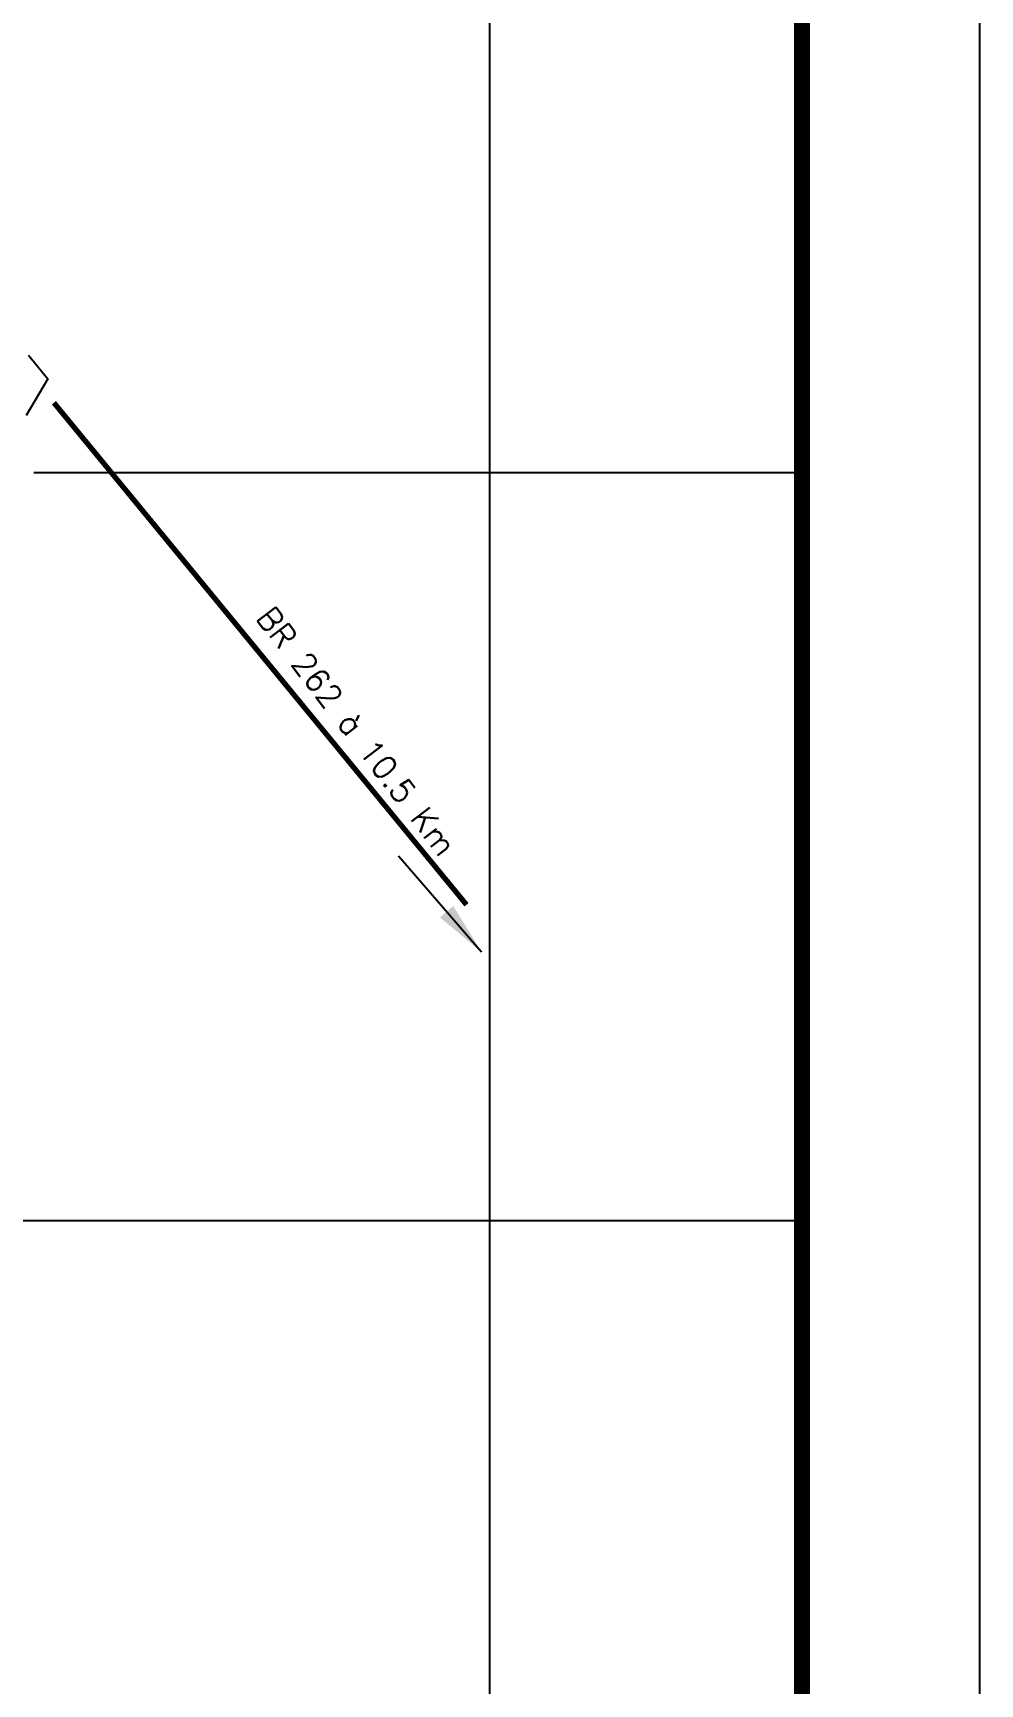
# Model space of a CAD drawing. Extents: x 739475 to 741575, y 7823618 to 7826588.
# Drawn here: x 741043 to 741575, y 7824760 to 7825687 of the extents above; entities that cross this region are included whole.
import ezdxf

# ---------------------------------------------------------------- set-up
doc = ezdxf.new("R2010")
doc.units = 0
doc.linetypes.add('CONTINUO', pattern=[0])
doc.linetypes.add('LIN0', pattern=[0])
for name, color, linetype in [('0114001342', 1, 'Continuous'), ('ESTRADA', 1, 'Continuous'), ('MARGEM', 5, 'Continuous')]:
    doc.layers.add(name, color=color, linetype=linetype)
doc.layers.add('TEXTO_DIVERSOS', color=7, linetype='Continuous', lineweight=5)
doc.styles.add('Simplex', font='simplex.shx')
doc.styles.get("Standard").update_dxf_attribs({"font": 'arial.ttf'})
doc.dimstyles.new('ISO-25', dxfattribs={"dimtxt": 2.5, "dimasz": 2.5, "dimexe": 1.25, "dimexo": 0.625, "dimtad": 1, "dimtxsty": 'Standard', "dimcen": 2.5, "dimadec": 0, "dimazin": 0, "dimtfac": 1, "dimtmove": 0, "dimatfit": 3, "dimfxl": 1, "dimarcsym": 0})

msp = doc.modelspace()

# ---------------------------------------------------------------- linework, layer by layer
at = {"color": 8}
for p, q in [((741300, 7823952.07), (741300, 7826226.76)), ((741043.77, 7825440), (741475.33, 7825440)), ((740665.83, 7825020), (741475.33, 7825020))]:
    msp.add_line(p, q, dxfattribs=at)
at = {"layer": '0114001342', "linetype": 'CONTINUO'}
msp.add_lwpolyline([(741040.74, 7825505.92), (741051.49, 7825492.76), (741039.44, 7825472.13)], dxfattribs=at)
at = {"layer": 'ESTRADA', "const_width": 3}
msp.add_lwpolyline([(741054.99, 7825479.28), (741286.82, 7825197.29)], dxfattribs=at)
at = {"layer": 'MARGEM', "color": 174, "linetype": 'LIN0', "flags": 128}
msp.add_lwpolyline([(741575.33, 7823617.68), (741575.33, 7826587.68), (739475.33, 7826587.68), (739475.33, 7823617.68)], close=True, dxfattribs=at)
at = {"layer": 'MARGEM', "color": 174, "linetype": 'LIN0', "const_width": 9.09, "flags": 128}
msp.add_lwpolyline([(741475.33, 7823952.07), (741475.33, 7826487.68), (739575.33, 7826487.68), (739575.33, 7823952.07)], close=True, dxfattribs=at)

# ---------------------------------------------------------------- texts
at = {"layer": 'TEXTO_DIVERSOS', "linetype": 'Continuous', "style": 'Simplex'}
msp.add_text('BR 262 à 10.5 Km', height=13, rotation=307.56808, dxfattribs=at).set_placement((741167.96, 7825358.37))

# ---------------------------------------------------------------- leaders
msp.add_leader([(741295.32, 7825170.68), (741248.62, 7825224.5)], dimstyle='ISO-25', override={"dimasz": 30, "dimzin": 0})

doc.saveas('drawing.dxf')
